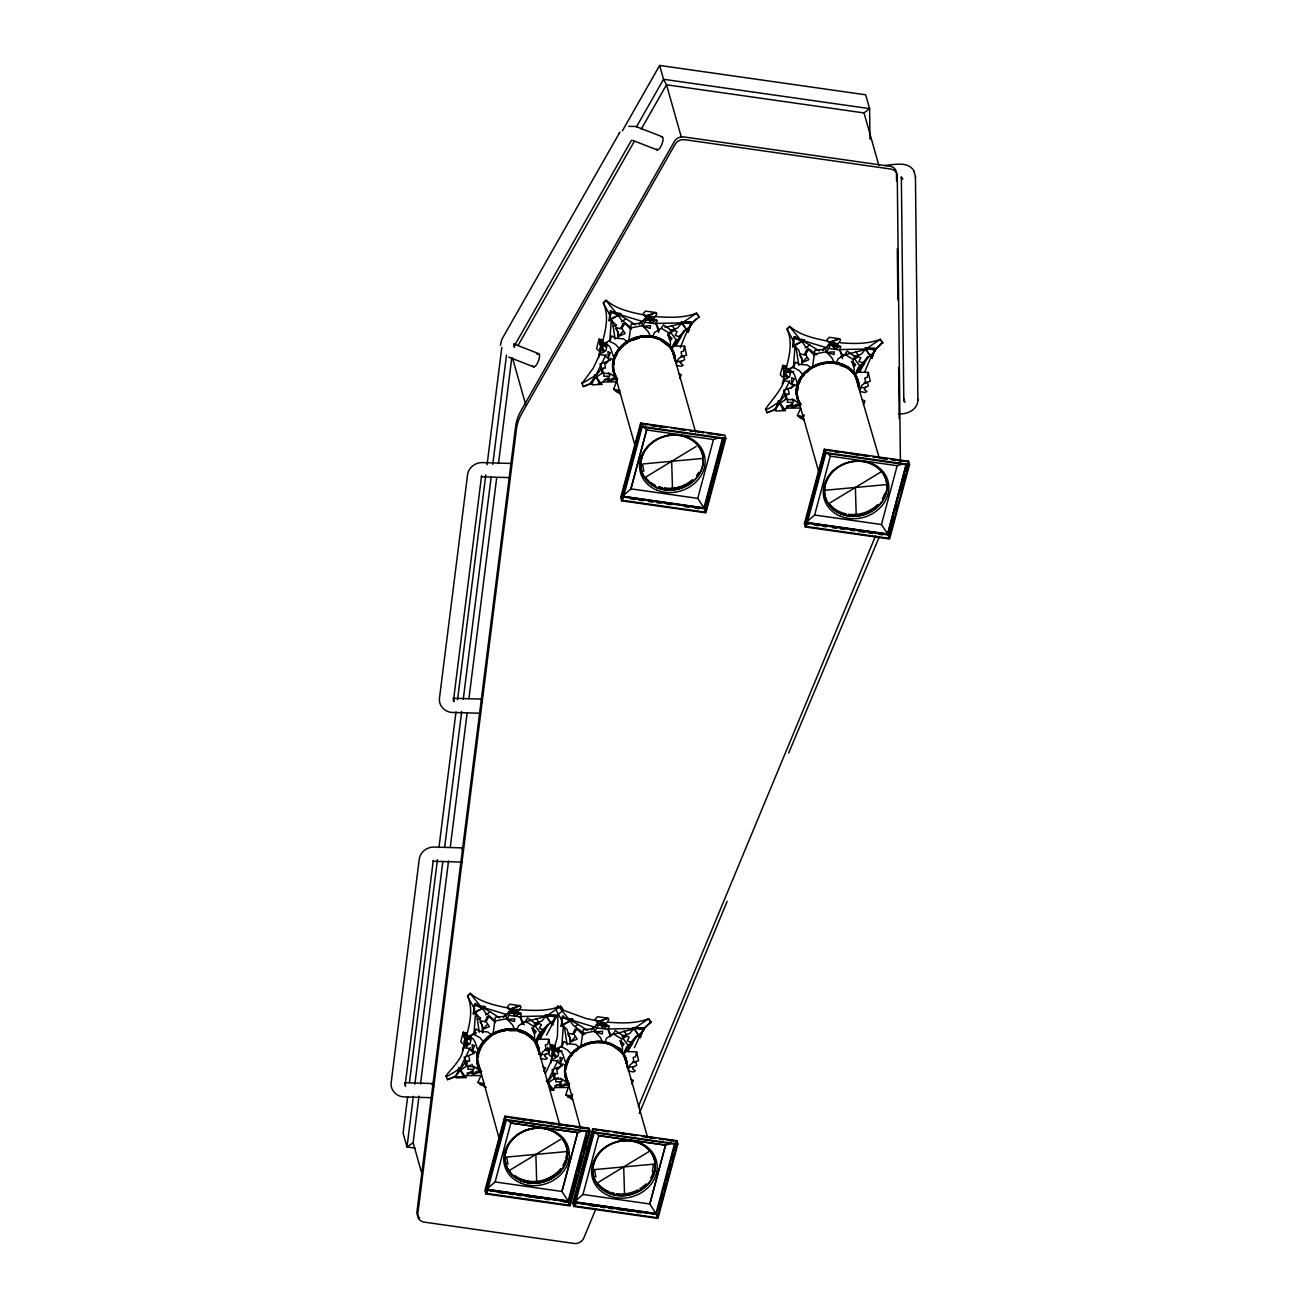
<?xml version="1.0" encoding="UTF-8"?>
<svg xmlns="http://www.w3.org/2000/svg" width="1309" height="1309" viewBox="0 0 1309 1309"><rect width="100%" height="100%" fill="white"/><g stroke="black" fill="none" stroke-linecap="round" stroke-linejoin="round"><path stroke-width="1.5" d="M496.52 1033.112L492.986 1034.225L495.358 1017.224L503.654 1016.406L505.716 1014.835L506.747 1018.697L512.424 1024.816L514.748 1029.594L509.168 1030.232M584.354 1045.629L580.82 1046.742L583.192 1029.741L591.488 1028.923L593.55 1027.352L594.597 1031.214L600.258 1037.333L602.582 1042.095L598.867 1042.537M633.965 339.931L639.397 337.804L628.795 341.142L631.151 324.125L639.447 323.307L641.525 321.736L642.555 325.614L648.217 331.717L650.54 336.495L644.961 337.149M816.031 366.193L812.496 367.305L814.869 350.305L823.165 349.47L825.226 347.899L826.274 351.777L831.935 357.897L834.258 362.658L828.679 363.313M500.382 345.38L501.854 339.309L619.468 132.896M559.827 1125.216L537.77 1047.265C536.772 1039.526 526.513 1035.812 523.256 1031.557C531.912 1034.912 540.715 1045.335 539.013 1054.138A31.023 26.769 -15.8 0 0 500.529 1031.361A31.023 26.769 -15.8 0 0 481.107 1071.416M647.66 1137.717L625.604 1059.783C629.416 1053.86 594.695 1036.106 617.733 1047.854C624.311 1044.729 631.396 1085.521 625.604 1059.766M695.619 432.117L673.562 354.183C672.581 346.427 662.321 342.729 659.065 338.458C667.721 341.813 676.524 352.236 674.822 361.039M913.846 171.004L915.433 176.257L917.887 400.079C917.658 409.668 907.137 414.773 898.547 413.775M617.079 379.512L613.692 389.346L620.499 394.107L618.912 391.931L615.803 391.506M569.104 1085.112L565.733 1094.946L572.54 1099.724L570.953 1097.531L567.828 1097.106M664.432 489.091L664.497 488.339A31.203 26.916 -15.8 0 0 680.484 486.866M459.77 1069.388L458.87 1067.833L465.988 1077.552L455.188 1076.505L466.462 1060.781M483.79 1006.196L484.952 1006.752L473.334 1013.804L474.643 1003.839L477.294 1004.428M609.143 320.721L610.452 310.74L616.703 313.538L620.744 313.669L609.143 320.721L611.368 312.278L610.452 310.74M552.529 1023.72L552.398 1025.062L545.28 1015.342L555.785 1015.391L552.398 1025.062L555.785 1015.391L546.197 1015.097M561.185 1026.321L562.494 1016.34L568.728 1019.138L572.786 1019.269L561.185 1026.321L562.068 1022.934M688.338 330.637L688.19 331.979L681.073 322.259L691.594 322.292L688.19 331.979L689.974 325.221M640.363 1036.237L640.232 1037.579L633.114 1027.86L643.619 1027.909L640.232 1037.579L643.619 1027.909L634.047 1027.598L635.307 1028.629M800.404 339.702L804.462 339.833L792.861 346.885L794.17 336.904L796.821 337.509M872.039 356.801L871.909 358.142L864.791 348.423L875.296 348.472L871.909 358.142L875.296 348.472L865.724 348.161L866.983 349.192M480.648 1071.547C465.677 1046.676 499.809 1020.3 523.256 1031.557M675.493 360.891A31.727 27.358 -15.8 0 0 635.143 337.902A31.727 27.358 -15.8 0 0 617.292 380.052C600.291 355.164 634.849 326.759 659.065 338.458M658.754 339.162C637.499 329.492 607.18 349.388 614.657 373.572M614.248 359.631L612.661 366.651M568.482 1084.065C553.527 1059.194 587.659 1032.801 611.09 1044.075M652.438 1171.784L653.24 1165.043M800.159 404.628C778.184 364.409 856.839 343.269 858.704 387.137A31.023 26.769 -15.8 0 0 820.039 364.426A31.023 26.769 -15.8 0 0 800.617 404.497M818.747 471.829L798.343 399.736C795.267 390.262 798.67 379.905 805.51 372.95M603.924 373.638L603.613 376.19L608.129 376.239L607.818 380.657L609.454 381.197L616.474 378.154M787.625 399.801L787.331 402.354L791.847 402.403L791.52 406.821L793.172 407.361L800.192 404.317M405.25 1084.294L433.279 860.422L433.164 861.502M453.568 699.84L481.565 475.871L481.483 477.049M407.655 1096.664L403.074 1133.119L406.984 1146.946L415.068 1148.108M409.439 1082.478L437.435 859.702M438.957 847.545L456.007 711.851M457.545 699.693L485.786 474.889M487.063 464.76L501.822 347.294M413.349 1096.32L406.984 1146.946L413.137 1142.741L418.995 1096.108M414.871 1084.163L442.867 861.371M444.651 847.201L461.701 711.507M463.239 699.35L491.235 476.574M492.757 464.417L506.501 355.05M420.516 1083.95L448.545 860.946M450.329 846.743L467.133 712.947M468.917 698.761L496.7 477.785M498.484 463.582L511.721 358.159M537.017 1042.062L537.721 1037.301L540.666 1033.406L544.577 1031.197L544.233 1029.872L539.39 1028.596L541.321 1024.62L539.046 1023.654L535.136 1025.847L540.666 1033.406M673.055 347.376L673.53 344.202L676.475 340.307L680.385 338.115L680.026 336.789L675.199 335.497L677.113 331.537L674.839 330.555L668.081 333.288M625.097 1052.976L625.555 1049.802L628.5 1045.907L632.411 1043.715L632.067 1042.389L627.224 1041.113L629.154 1037.137L626.88 1036.155L622.969 1038.348L628.5 1045.907M856.757 373.54L857.231 370.365L860.177 366.471L864.087 364.278L863.744 362.953L858.9 361.66L860.831 357.701L858.557 356.719L854.646 358.911L860.177 366.471M473.923 1034.634L475.494 1012.61M609.732 341.534L611.303 319.527M561.757 1047.151L563.345 1025.127M793.434 367.714L795.021 345.691M727.149 901.377L639.283 1113.55M657.445 338.916L652.618 336.789L654.467 332.617L661.274 328.264L663.368 324.845L670.159 329.623L672.761 330.064L669.635 333.337L668.784 337.526L670.404 341.649L670.388 347.065L662.272 341.044M524.86 1033.439L516.826 1029.888L518.659 1025.7L525.482 1021.364L527.56 1017.944L534.35 1022.705L536.968 1023.147L533.843 1026.42L532.976 1030.625L534.596 1034.748L534.596 1040.148L526.463 1034.143L534.334 1041.08L538.326 1050.342L535.381 1041.228L537.754 1039.068L548.815 1039.346L550.745 1048.329L546.033 1049.442L542.302 1052.256L540.552 1056.87M609.487 1044.533L604.66 1042.406L606.509 1038.217L613.316 1033.881L615.394 1030.461L622.2 1035.223L624.802 1035.664L621.677 1038.937L620.81 1043.126L622.446 1047.265L622.429 1052.665L619.19 1050.26M840.509 365.473L845.99 367.224L836.336 362.953L838.169 358.781L844.992 354.444L847.07 351.025L853.877 355.786L856.479 356.228L853.353 359.5L852.486 363.689L854.106 367.813L854.106 373.229L850.85 370.823M624.917 323.438L621.693 328.15L625.146 333.533L618.388 336.348L618.224 332.011L615.885 328.919L616.588 327.741L620.859 328.723L622.151 327.937L623.035 323.83L624.917 323.438L631.036 329.443M482.808 1032.719L482.416 1025.111L480.092 1022.018L480.779 1020.84L485.05 1021.822L486.343 1021.036L487.226 1016.929L489.108 1016.537L495.244 1022.542M576.958 1029.054L573.718 1033.766L577.187 1039.133L570.429 1041.964L570.249 1037.612L567.926 1034.535L568.613 1033.357L572.884 1034.339L574.176 1033.554L575.06 1029.43L576.958 1029.054L583.078 1035.059M808.635 349.601L805.395 354.314L808.864 359.697L802.106 362.511L801.926 358.175L799.603 355.099L800.29 353.905L804.56 354.903L805.853 354.117L806.737 349.994L808.635 349.601L814.754 355.623M848.036 515.304L848.15 515.255A31.531 27.194 -15.8 0 0 854.302 515.451M562.183 1050.947L558.976 1051.487L557.863 1056.576L554.852 1056.559M793.859 371.511L790.652 372.051L789.54 377.123L786.529 377.123M674.135 357.242L671.19 348.145L673.562 345.969L684.623 346.247L683.478 351.27L681.122 351.826L681.842 356.343L678.095 359.157L676.36 363.771M548.815 1039.346L547.669 1044.353L545.329 1044.909L546.033 1049.442M626.177 1062.859L623.215 1053.745L625.604 1051.569L636.665 1051.863L635.519 1056.87L633.163 1057.427L633.867 1061.959L630.136 1064.773L628.385 1069.388M857.853 383.406L854.892 374.309L857.28 372.132L868.342 372.427L867.196 377.434L864.84 377.99L865.544 382.506L861.813 385.337L860.062 389.951M572.557 1094.242L572.082 1096.189L565.733 1094.946M804.233 414.806L803.742 416.753L797.41 415.509L800.535 408.523M649.837 322.325L650.704 319.003M514.028 1015.408L514.895 1012.102L513.799 1015.457M617.521 379.185L610.501 373.719L601.845 373.147L602.304 369.253L599.915 364.164L608.538 360.859L610.861 358.322L613.937 360.302L614.183 364.197M480.436 1071.253L474.692 1066.802L466.037 1066.246L466.495 1062.352L464.122 1057.263L472.729 1053.958L475.069 1051.405L478.129 1053.385L478.39 1057.279M627.453 1066.23A31.727 27.358 -15.8 0 0 588.085 1042.913A31.727 27.358 -15.8 0 0 568.237 1083.885L562.526 1079.32L553.871 1078.747L554.345 1074.869L551.956 1069.78L560.579 1066.459L562.903 1063.922L565.979 1065.902M859.113 386.793A31.727 27.358 -15.8 0 0 819.761 363.477A31.727 27.358 -15.8 0 0 799.897 404.448L794.203 399.883L785.547 399.31L786.022 395.416L783.633 390.344L792.256 387.022L794.579 384.486L797.656 386.466L797.901 390.36M473.334 1013.804L474.676 1008.748M792.861 346.885L793.745 343.498M603.449 342.369L599.097 339.309L601.453 349.83L598.688 350.779L596.609 348.619A61.261 14.17 -81.9 0 1 599.097 339.309L601.682 339.587L603.449 342.369L602.124 343.056L598.393 357.177L593.321 368.058L581.981 383.455L595.824 375.339L606.067 354.559M602.385 342.271C605.854 329.704 609.127 314.994 603.253 302.739L606.083 300.236C618.061 310.511 634.423 312.916 649.362 316.074M598.573 357.782L602.058 344.742M601.764 350.959L603.76 343.514L605.494 342.434L604.496 346.165M605.674 346.918L606.918 342.254L599.571 348.309L602.811 350.485M462.764 1050.865L466.266 1037.824M468.687 1039.264L469.686 1035.534L467.967 1036.597L465.971 1044.058L466.691 1046.709M469.866 1040.017L471.125 1035.354L476.492 1032.997M640.641 423.085L620.711 497.502L621.66 500.84L705.895 512.833L725.824 438.4L724.891 435.079L640.641 423.085L641.59 426.407L621.66 500.84M621.562 496.995L640.592 425.523M624.884 486.588L626.406 480.599M628.5 472.811L631.625 461.112M635.323 447.613L636.845 441.624M713.503 439.546L646.662 429.957L630.922 488.862L697.746 498.369L713.487 439.48L719.116 437.844M646.662 429.957L630.922 488.862L623.918 495.097M680.467 356.392L683.969 356.997L684.705 359.697L681.187 361.497L680.696 363.362L683.2 365.276L681.465 366.307L676.229 365.407M504.849 1116.168L484.919 1190.601L485.852 1193.923L570.102 1205.933L590.032 1131.5L589.083 1128.178L504.849 1116.168L505.781 1119.506L485.852 1193.923M504.783 1118.606L485.77 1190.094L568.63 1201.891L587.136 1132.334M486.997 1187.476L489.042 1179.54M491.12 1171.751L494.262 1160.052M500.562 1136.801L502.083 1130.829M486.703 1193.415L506.305 1120.209L589.181 1132.023L569.579 1205.213L486.703 1193.415L485.704 1189.881L568.581 1201.695L569.579 1205.213M487.292 1188.736L495.113 1181.945L510.854 1123.057L507.679 1119.735M544.659 1049.491L548.16 1050.096L548.896 1052.78L545.378 1054.596L544.888 1056.461L547.391 1058.376L545.673 1059.406L540.421 1058.506M552.431 1055.332L550.434 1062.777L545.362 1073.658M552.676 1054.252L551.138 1044.909L554.165 1048.673L555.491 1047.985L553.723 1045.204L551.138 1044.909A61.261 14.17 -81.9 0 0 548.635 1054.236L550.729 1056.379L553.494 1055.43L552.676 1054.252L557.421 1036.695L557.961 1014.524M550.614 1063.383L554.1 1050.342M556.521 1051.765L557.519 1048.034L555.801 1049.114M557.716 1052.518L558.959 1047.871L562.543 1046.3M623.084 495.653L622.266 496.324L703.915 507.957L722.666 437.664M723.468 437.321L704.389 508.596L705.387 512.13L622.511 500.316L642.114 427.127L724.973 438.924L705.387 512.13M723.517 437.517L704.438 508.792L621.513 496.782M707.056 501.674L708.627 495.8M709.674 491.873L711.262 485.999M712.309 482.088L713.88 476.214M714.927 472.287L716.498 466.413M717.545 462.502L719.116 456.628M720.163 452.701L723.321 440.953M495.113 1181.945L561.937 1191.468L577.678 1132.58L510.854 1123.057L577.694 1132.645L584.828 1130.223M561.937 1191.468L577.678 1132.58M784.107 375.896C788.918 388.282 744.134 425.981 779.526 401.503L789.769 380.723M784.336 374.816L782.815 365.473L785.842 369.236L787.151 368.549L785.4 365.751L782.815 365.473A61.261 14.17 -81.9 0 0 780.311 374.799L782.406 376.943L785.155 375.994L784.336 374.816C788.345 360.302 793.761 343.367 786.971 328.903L789.802 326.416C800.208 335.382 814.198 338.344 827.304 341.06M782.275 383.946L785.776 370.905M788.198 372.329L789.196 368.598L787.478 369.678M789.392 373.081L790.636 368.434L794.219 366.864M568.106 1201.057L486.424 1189.292L568.106 1201.057L586.857 1130.763M569.677 1200.648L576.5 1175.187M577.547 1171.26L581.736 1155.602M582.783 1151.675L586.988 1136.016M572.753 1203.118L592.682 1128.685L676.917 1140.679L677.866 1144.017L657.936 1218.434L573.702 1206.44L572.753 1203.118L576.762 1203.691M577.678 1186.985L573.604 1202.595L656.48 1214.408L675.493 1142.921M578.758 1183.336L593.141 1129.192L594.139 1132.727L574.553 1205.933L657.413 1217.73L677.015 1144.524L676.066 1141.203M579.003 1184.4L582.129 1172.7M584.223 1164.912L587.316 1153.082M589.443 1145.424L590.964 1139.435M573.702 1206.44L593.631 1132.007L592.682 1128.685M575.126 1201.253L582.963 1194.463L598.688 1135.557L595.071 1131.68M632.509 1062.008L635.994 1062.597L636.73 1065.297L633.229 1067.113L632.722 1068.962L635.241 1070.893L633.507 1071.924L628.255 1071.024M804.43 523.682L824.359 449.249L908.593 461.243L909.542 464.58L889.613 538.997L805.362 527.003L804.43 523.682L808.438 524.255M806.229 526.48L805.231 522.962L824.817 449.756L825.815 453.29L806.229 526.48L889.089 538.294L908.691 465.088L907.742 461.766M805.28 523.158L809.404 507.745M810.435 503.9L824.883 449.969M808.029 514.568L809.6 508.726M810.647 504.816L812.202 498.974M813.249 495.08L814.82 489.239M815.851 485.328L818.992 473.645L815.9 485.475M821.07 465.857L824.212 454.158M810.68 504.963L813.805 493.264M821.119 465.988L824.245 454.288M805.362 527.003L825.292 452.57L824.359 449.249M806.802 521.816L814.64 515.026L830.364 456.121L826.748 452.243M864.185 382.572L867.671 383.161L868.407 385.86L864.905 387.66L864.398 389.526L866.918 391.44L865.184 392.471L859.931 391.587M671.141 1143.461L665.528 1145.146L649.788 1203.985L582.963 1194.463M649.788 1203.985L665.528 1145.146L598.704 1135.639L665.512 1145.08M674.691 1143.281L655.956 1213.558L576.304 1202.218M658.574 1209.238L660.145 1203.364M661.192 1199.453L662.763 1193.563M663.81 1189.652L665.381 1183.778M666.445 1179.867L668.015 1173.977M669.063 1170.066L670.633 1164.192M671.681 1160.265L673.251 1154.391M674.299 1150.48L676.917 1140.679M814.64 515.026L881.464 524.533L897.189 465.644L902.817 464.024M807.98 522.782L887.633 534.121L906.368 463.844M807.931 522.651L887.584 533.99L906.401 463.975M907.17 463.484L888.156 534.956L805.231 522.962M888.664 535.676L893.393 518.053M895.487 510.215L897.058 504.341M900.739 490.63L902.31 484.755M903.357 480.828L904.928 474.954M905.975 471.044L908.593 461.243M598.049 383.913L601.796 384.47L594.679 374.75L592.421 383.079L590.997 383.406L591.128 382.032L601.142 369.122M457.07 1074.493L458.87 1067.833M781.751 410.077L785.498 410.633L778.397 400.914L776.122 409.242L774.715 409.57L778.282 403.696M625.015 344.463L627.502 341.911L623.64 338.867L615.426 338.18L611.81 335.889L609.781 341.305L615.672 344.545L620.041 349.536M487.962 1038.822L491.693 1035.01L487.832 1031.95L479.634 1031.279L476.018 1028.972L473.989 1034.405L479.863 1037.644L484.248 1042.635M575.813 1051.34L579.527 1047.527L575.682 1044.467L567.468 1043.797L563.852 1041.489L561.823 1046.922L567.697 1050.162L572.082 1055.152M807.489 371.903L811.204 368.091L807.342 365.031L799.144 364.344L795.528 362.053L793.499 367.469L799.374 370.709L803.759 375.716M642.686 326.268L650.54 325.696L650.278 328.395L642.686 326.268L646.679 318.807L648.151 318.709L650.638 322.325L652.716 322.636L655.433 319.74L657.085 320.28L656.038 323.863L658.869 332.47M506.878 1019.367L514.732 1018.795L514.47 1021.495L506.878 1019.367L510.87 1011.906L512.359 1011.792L514.83 1015.424L516.924 1015.719L519.64 1012.839L521.277 1013.379L520.229 1016.946L522.536 1024.194M594.728 1031.885L602.582 1031.312L602.32 1034.012L594.728 1031.885L598.72 1024.407L600.193 1024.309L602.68 1027.941L604.758 1028.236L607.474 1025.34L609.11 1025.896L608.08 1029.463L610.37 1036.695M826.404 352.432L834.258 351.859L833.997 354.575L826.404 352.432L830.381 344.971L831.869 344.872L834.357 348.505L836.435 348.799L839.151 345.903L840.787 346.46L839.74 350.027L842.587 358.633M601.845 373.147L603.433 367.911L605.494 368.124L604.529 362.74M466.037 1066.246L467.624 1061.01L469.686 1061.223L468.737 1055.839M553.871 1078.747L555.474 1073.511L557.536 1073.74L556.57 1068.357M785.547 399.31L787.151 394.074L789.196 394.287L788.247 388.904M474.725 1005.999L475.56 1003.528M794.236 339.064L795.087 336.609M562.559 1018.517L563.41 1016.046M481.025 1075.442L477.9 1082.428L486.261 1087.501M680.418 347.572C684.312 337.509 688.239 326.481 696.126 318.872M864.774 371.903C869.111 361.366 873.267 349.618 882.659 342.533L880.286 339.293C867.671 344.251 853.763 343.809 840.476 342.811M470.258 1047.658L460.015 1068.439C426.701 1090.201 463.73 1061.828 462.601 1050.276C466.691 1032.981 475.38 1013.264 467.444 995.838L470.275 993.335C481.205 1002.743 495.98 1005.541 509.708 1008.388M558.092 1060.159L547.849 1080.956M672.106 347.278L676.458 339.424M536.297 1040.377C539.128 1029.97 549.485 1025.323 555.916 1017.649L555.114 1016.569L546.393 1015.751L541.811 1021.053L534.334 1023.883M855.808 373.458L858.049 367.927L861.224 364.409M624.131 1052.894L626.373 1047.364L629.564 1043.862M596.02 1208.6L583.487 1238.756A8.672 7.478 -15.8 0 1 574.536 1243.534L423.478 1222.017A8.672 7.478 -15.8 0 1 417.653 1215.128L516.499 428.632A47.893 41.299 -15.8 0 1 521.326 414.348L675.149 144.252A8.525 7.363 -15.8 0 1 684.836 139.703L890.644 169.025A8.525 7.363 -15.8 0 1 897.27 175.881L900.412 462.208M638.317 1106.809L875.656 535.692M879.304 536.788L788.689 753.019M491.939 1034.568L481.303 1045.956L476.852 1059.75M573.833 1052.387L569.153 1058.457L564.703 1072.251M679.78 378.383L681.302 374.799L678.667 373.67M543.971 1071.466L545.493 1067.882L542.859 1066.77M863.498 404.546L865.02 400.963L862.386 399.834M631.822 1083.983L633.343 1080.4L630.709 1079.287M546.557 1035.141L557.487 1014.459M634.39 1047.658L639.463 1036.777M676.229 345.216L684.132 331.062M859.948 371.38L867.834 357.226M540.437 1038.299L548.324 1024.145M628.271 1050.816L636.158 1036.663M858.524 387.202C857.117 361.611 821.021 355.688 805.542 373M538.997 1054.17L537.754 1047.249M623.035 323.83L620.744 328.363L622.151 327.937M806.737 349.994L804.462 354.526L805.853 354.117M487.226 1016.929L484.952 1021.445L486.343 1021.036M575.06 1029.43L572.786 1033.963L574.176 1033.554M842.767 364.622L848.952 369.023M622.397 130.851L659.638 65.45L865.691 94.804L869.601 108.631L869.945 139.098M636.37 127.006L663.548 79.293L659.638 65.45M514.617 345.445L631.445 140.308M518.037 345.494L634.194 141.552M641.263 129.133L666.51 84.79L663.548 79.293L869.601 108.631L864.022 112.934L666.51 84.79L681.384 137.33M674.266 345.805L684.214 330.293M857.984 371.985L862.598 363.951M537.541 1040.508L547.309 1024.849M626.307 1051.422L630.922 1043.388M640.445 1035.141L645.337 1026.976L650.982 1021.969L648.609 1018.729C636.01 1023.703 622.086 1023.245 608.8 1022.247M617.243 353.986L614.445 358.437C611.287 353.43 612.137 345.936 605.413 343.678L610.289 339.473M800.012 381.639L798.146 384.601C794.988 379.594 795.856 372.1 789.114 369.842L794.007 365.636M482.367 1045.596L478.636 1051.52C475.478 1046.513 476.329 1039.035 469.604 1036.777L474.48 1032.556M568.351 1061.075L566.47 1064.037C563.312 1059.03 564.179 1051.552 557.438 1049.278L562.33 1045.073M681.187 361.497L676.638 361.333M860.34 387.497L864.905 387.66M545.378 1054.596L540.83 1054.432M628.68 1066.933L633.229 1067.113M619.91 132.209L619.092 133.469M489.108 1016.537L485.884 1021.249L489.353 1026.616L482.596 1029.447L487.275 1024.554M594.679 374.75L595.579 376.288M778.397 400.914L779.28 402.468L785.973 393.862M863.515 362.348L867.932 356.457M631.838 1041.784L636.256 1035.894M554.296 1073.298L547.604 1081.905L546.344 1080.874L553.838 1090.07L550.075 1089.513M678.586 337.084L691.708 324.55L690.923 323.47L682.185 322.652L677.62 327.954L670.126 330.784M862.287 363.248L875.426 350.73L874.641 349.65L865.904 348.832L861.322 354.134L853.844 356.948M630.611 1042.684L643.75 1030.167L642.964 1029.087L634.227 1028.269L629.662 1033.57L622.168 1036.384M603.645 372.083L596.331 377.156L590.588 383.652L592.421 384.879L599.784 384.421L605.494 379.577L608.652 378.923M787.347 398.263L780.049 403.319L774.29 409.815L776.122 411.042L783.502 410.584L789.196 405.741L792.354 405.086M467.837 1065.182L460.523 1070.255L454.779 1076.751L456.612 1077.978L463.975 1077.52L469.686 1072.676L472.844 1072.022M605.936 363.657L609.618 359.615M790.881 388.478L793.319 385.779M557.978 1069.257L561.643 1065.215M681.891 360.777L679.829 362.331M864.447 388.2L865.609 386.94M544.937 1055.119L546.098 1053.876M632.771 1067.637L633.932 1066.377M618.388 336.348L623.084 331.455M802.106 362.511L806.786 357.619M570.429 1041.964L575.126 1037.072M555.671 1077.7L548.373 1082.772L551.825 1090.021L557.519 1085.177L560.694 1084.539M639.136 324.387L644.323 319.543L650.115 316.827L653.567 319.969M822.837 350.55L828.024 345.707L833.817 342.991L837.285 346.132M503.327 1017.486L508.514 1012.642L514.306 1009.91L518.92 1014.115L513.717 1013.379M591.177 1029.987L596.364 1025.143L602.14 1022.427L604.447 1024.522M610.305 315.813L603.433 303.344L606.083 300.236M794.007 341.976L787.134 329.508L789.802 326.416M474.496 1008.895L467.624 996.444L470.275 993.335M558.288 1006.457L555.458 1008.944L558.125 1005.852L568.728 1019.122M690.497 324.501L699.121 316.974L696.584 313.129C683.38 318.316 668.801 317.596 654.909 316.5M874.199 350.665L882.659 342.533M554.689 1017.584L563.312 1010.073L560.776 1006.228C546.377 1011.857 530.489 1010.532 515.402 1009.321M642.523 1030.101L650.982 1021.969M790.636 368.434L783.273 374.472L786.513 376.648M471.125 1035.354L463.762 1041.408L467.002 1043.584M558.959 1047.871L551.596 1053.909L554.836 1056.085M573.866 1052.436C583.438 1043.077 598.278 1039.935 610.796 1044.762M840.836 357.193L843.618 355.23L865.085 349.585M521.309 1024.129L524.107 1022.149L545.575 1016.504M903.881 398.934C902.539 400.979 907.055 404.579 903.815 400.096L903.766 399.163M470.667 1065.068L468.115 1066.737L467.804 1069.289L472.336 1069.338L472.009 1073.756L473.645 1074.296L480.665 1071.253M558.501 1077.569L555.949 1079.254L555.654 1081.79L560.17 1081.839L559.859 1086.257L561.496 1086.797L568.515 1083.77M854.581 373.67L879.337 458.281M696.584 313.129L682.218 322.848L656.005 323.405M880.286 339.293L865.936 349.028L839.707 349.568M548.029 1014.933L560.776 1006.228M648.609 1018.729L634.26 1028.465L608.047 1029.005M615.099 339.113L613.234 326.694L616.457 324.747M621.3 321.801L626.127 318.872L635.47 324.812M805.002 347.965L809.846 345.036L819.172 350.976M696.224 446.385L645.435 477.245A31.072 26.802 -15.8 0 0 649.084 481.221M881.628 471.518L829.137 503.409A31.023 26.769 -15.8 0 0 846.285 513.897M479.29 1032.212L477.425 1019.793L480.648 1017.829M485.492 1014.9L490.335 1011.955L499.662 1017.911M574.946 1026.436L578.169 1024.472L587.512 1030.412M509.626 1170.344L560.416 1139.485M649.951 1150.971L597.46 1182.845A31.023 26.769 -15.8 0 0 609.045 1191.665M467.64 1035.468L466.331 1036.155L463.288 1032.408L465.889 1032.686L467.64 1035.468L463.288 1032.408A61.261 14.17 -81.9 0 0 460.801 1041.719L462.895 1043.862L465.644 1042.929L463.288 1032.408L465.644 1042.929M618.241 315.485L611.876 312.213L609.536 312.851L609.716 319.101L618.241 315.485L621.448 319.952L629.776 326.71M801.959 341.649L795.577 338.377L793.254 339.015L793.434 345.265L801.959 341.649L805.166 346.132L816.783 354.821M482.432 1008.584L476.067 1005.312L473.743 1005.95L473.907 1012.201L482.432 1008.584L485.639 1013.051L493.984 1019.809M570.282 1021.085L563.901 1017.829L561.577 1018.451L561.757 1024.718L570.282 1021.085L573.489 1025.569L585.107 1034.257M581.801 382.85L583.307 386.548L591.881 383.242M765.52 409.03L767.025 412.711L775.582 409.406M446.009 1075.949L447.498 1079.647L456.072 1076.342M647.268 315.649L655.924 312.589L656.856 314.144L654.32 317.711L652.471 316.385L644.961 316.369L643.21 313.587L645.517 311.1L655.924 312.589L644.961 316.369M830.97 341.813L839.642 338.753L840.558 340.307L838.038 343.874L830.97 341.813L828.679 342.549L826.912 339.751L829.235 337.28L839.642 338.753L828.679 342.549M511.459 1008.732L520.115 1005.688L521.047 1007.226L518.528 1010.81L511.459 1008.732L509.152 1009.468L507.401 1006.686L509.725 1004.199L520.115 1005.688L509.152 1009.468M599.309 1021.249L607.965 1018.189L608.881 1019.744L606.362 1023.311L599.309 1021.249L597.002 1021.985L595.235 1019.204L597.558 1016.717L607.965 1018.189L597.002 1021.985M591.423 383.259L583.307 386.548M775.124 409.422L767.025 412.711M453.961 1076.898L447.498 1079.647M665.054 327.479L683.265 323.028L682.005 321.998L691.594 322.292L690.432 323.536L681.073 322.259M611.941 1034.666L633.409 1029.021M642.555 325.614L631.151 327.855M826.274 351.777L814.869 354.019M506.747 1018.697L495.358 1020.938M594.597 1031.214L583.192 1033.456M681.842 356.343L686.538 355.23L684.623 346.247M865.544 382.506L870.256 381.394L868.342 372.427M455.188 1076.505L456.612 1076.162M633.867 1061.959L638.579 1060.83L636.665 1051.863M522.946 1032.245C512.932 1028.301 501.38 1029.725 492.233 1035.01M499.563 1031.688L507.483 1030.052L515.468 1030.232M604.447 379.545L608.26 378.841M788.165 405.725L791.978 405.005M468.655 1072.644L472.467 1071.94M556.489 1085.161L560.301 1084.441M628.729 126.368L635.519 126.433M604.791 379.725L608.849 379.135M786.48 406.183L792.55 405.299M466.969 1073.102L473.04 1072.235M554.82 1085.619L560.874 1084.736M642.866 463.942L702.393 458.477M824.654 490.286L886.111 484.657M505.143 1157.205L566.584 1151.576M592.977 1169.722L654.435 1164.094M884.753 165.507C893.982 164.754 909.068 160.647 914.32 171.806M546.409 1015.948L520.197 1016.504M612.007 378.416L617.537 378.186M795.725 404.579L801.239 404.35M476.214 1071.515L481.728 1071.286M564.048 1084.016L569.562 1083.803M602.827 350.943L605.822 350.959L606.951 345.871L602.827 345.445L601.731 346.901L604.218 350.534L603.711 352.399L599.98 353.43L600.34 354.755L604.447 355.197L610.19 360.351M467.018 1044.042L470.013 1044.058L471.142 1038.97L467.018 1038.528L465.922 1040.001L468.409 1043.633L467.918 1045.498L464.188 1046.529L464.531 1047.854L468.655 1048.28L474.382 1053.434M509.561 1030.788L515.533 1030.674M602.565 381.95L615.541 381.852M786.284 408.113L799.259 408.032M554.607 1087.55L567.582 1087.468M466.92 1075.622L479.912 1075.556M510.51 463.435L482.334 462.601C475.445 462.355 468.687 467.526 467.608 474.414L439.497 698.041C438.351 705.518 445.011 712.374 452.358 712.44L480.534 713.274M482.367 476.82L510.134 477.638M453.127 698.253L480.894 699.071M462.192 847.888L434.032 847.07C427.143 846.825 420.369 851.979 419.289 858.868L391.178 1082.494C390.033 1089.972 396.692 1096.827 404.039 1096.893L432.215 1097.727M434.048 861.273L461.832 862.091M404.808 1082.707L432.575 1083.525M478.374 1067.604L476.852 1067.555L479.552 1069.273M610.796 379.25L616.637 379.594M794.498 405.414L800.339 405.757M474.987 1072.349L480.828 1072.693M562.821 1084.85L568.679 1085.21M656.038 323.863L645.632 322.374M839.74 350.027L829.35 348.538M520.229 1016.946L509.823 1015.473M608.08 1029.463L597.673 1027.974M790.652 372.051L786.545 371.609L785.449 373.081L787.92 376.697L787.429 378.563L783.698 379.594L784.042 380.919L788.165 381.361L793.909 386.515M558.976 1051.487L554.869 1051.045L553.772 1052.518L556.26 1056.134L555.752 1057.999L552.022 1059.03L552.365 1060.355L556.489 1060.797L562.232 1065.951M864.791 348.423L874.134 349.699M799.504 417.669L802.613 418.095L804.201 420.271L797.41 415.509M545.28 1015.342L554.623 1016.618M633.114 1027.86L642.457 1029.136M479.994 1084.605L483.103 1085.03L484.69 1087.206M644.323 319.543L652.995 320.77M833.228 346.443L836.696 346.934M641.115 423.592L667.394 427.339M671.435 427.912L685.572 429.925M689.614 430.497L703.767 432.51M707.809 433.099L721.963 435.112M826.846 450.051L869.291 456.088M873.332 456.661L887.486 458.69M891.527 459.263L907.693 461.57M641.165 423.789L647.235 424.656M651.277 425.229L657.331 426.096M659.458 426.652L665.43 427.503M671.484 428.108L675.526 428.681M679.371 429.483L685.638 430.121M689.679 430.71L693.721 431.283M697.762 431.855L703.817 432.723M707.253 433.459L711.916 433.868M715.958 434.441L722.012 435.308M826.895 450.247L830.937 450.82M834.978 451.409L841.049 452.259M845.09 452.832L859.244 454.861M863.089 455.647L869.34 456.301M873.038 457.07L877.423 457.446M881.006 458.199L887.535 458.886M890.954 459.623L895.618 460.032M899.659 460.621L905.73 461.472M641.574 424.231L645.566 424.803M651.538 425.654L655.514 426.21M659.491 426.783L663.483 427.356M835.24 451.818L839.233 452.374M853.157 454.37L857.15 454.927M881.039 458.33L885.031 458.903M898.972 460.883L902.948 461.455M641.59 426.407L725.824 438.4M825.292 452.57L909.542 464.58M825.815 453.29L908.691 465.088M830.381 456.187L897.205 465.709M622.233 496.193L703.915 507.957M630.742 498.942L634.767 499.514M638.776 500.087L642.784 500.66M648.806 501.511L652.815 502.083M656.823 502.656L660.832 503.229M666.854 504.08L670.862 504.652M684.902 506.648L688.91 507.221M694.932 508.088L698.941 508.645M814.46 525.105L818.469 525.678M822.477 526.251L826.486 526.823M832.508 527.674L836.516 528.247M840.525 528.82L844.55 529.392M850.555 530.243L854.581 530.816M858.589 531.389L864.594 532.239M868.62 532.812L872.628 533.385M878.65 534.252L882.659 534.825M508.514 1012.642L511.983 1013.133M601.551 1025.88L605.02 1026.387M595.17 1129.487L609.323 1131.5M613.365 1132.072L637.614 1135.525M641.655 1136.114L655.809 1138.126M659.851 1138.699L673.988 1140.712M511.426 1117.755L525.58 1119.768M529.621 1120.34L543.759 1122.353M547.817 1122.942L553.871 1123.793M557.912 1124.382L561.954 1124.955M565.995 1125.527L572.066 1126.394M576.107 1126.967L588.232 1128.685M595.219 1129.683L599.26 1130.256M603.318 1130.845L609.372 1131.696M613.414 1132.285L617.455 1132.858M621.497 1133.43L627.567 1134.298M631.609 1134.87L635.65 1135.443M641.721 1136.31L645.762 1136.883M649.804 1137.456L653.846 1138.045M659.9 1138.895L663.941 1139.468M667.983 1140.057L674.053 1140.908M511.704 1118.033L515.697 1118.606M519.673 1119.179L523.698 1119.882M529.638 1120.586L533.647 1121.289M539.586 1122.009L543.562 1122.582M547.555 1123.138L551.58 1123.842M557.503 1124.562L561.496 1125.135M565.472 1125.691L569.497 1126.394M575.436 1127.114L579.445 1127.818M603.531 1131.123L607.507 1131.68M621.448 1133.676L625.473 1134.379M631.413 1135.083L635.389 1135.656M649.329 1137.636L653.306 1138.208M659.294 1139.059L663.27 1139.632M667.246 1140.188L671.272 1140.892M505.781 1119.506L590.032 1131.5M593.631 1132.007L677.866 1144.017M594.139 1132.727L677.015 1144.524M576.255 1202.087L655.956 1213.558L650.213 1204.591M498.958 1192.597L502.967 1193.17M508.988 1194.037L512.997 1194.61M517.006 1195.182L521.015 1195.739M527.036 1196.606L531.045 1197.179M535.054 1197.751L539.063 1198.324M545.084 1199.175L549.093 1199.748M563.132 1201.744L569.153 1202.611M590.801 1205.687L594.826 1206.26M600.831 1207.111L604.84 1207.683M608.865 1208.256L612.874 1208.829M618.895 1209.68L622.904 1210.252M626.913 1210.825L630.922 1211.398M636.943 1212.265L640.952 1212.821M804.462 339.833L795.087 338.442L794.17 336.904M611.368 312.278L620.744 313.669M572.786 1019.269L563.41 1017.878L562.494 1016.34M484.952 1006.752L475.576 1005.361L474.643 1003.839M460.359 1076.718L465.988 1077.552M613.692 389.346L620.041 390.589M477.9 1082.428L484.232 1083.672M601.387 1021.674L586.039 1018.533L564.408 1010.613M827.19 347.932L802.172 340.324M643.488 321.752L618.47 314.16M595.53 1027.369L570.495 1019.76M507.679 1014.851L482.661 1007.259M565.324 1072.251L580.46 1127.883M477.49 1059.75L499.236 1138.765M519.182 1031.836L524.647 1033.57M636.91 126.875L662.043 136.66M632.607 140.358L657.38 150.011M515.501 344.611L538.506 353.577M508.71 357.128L533.859 366.913M784.353 410.077L785.498 410.633M600.635 383.897L601.796 384.47M552.676 1089.513L553.838 1090.07M801.975 340.602L809.846 345.036M618.273 314.422L626.127 318.872M570.299 1020.038L578.169 1024.472M482.465 1007.521L490.335 1011.955M853.353 359.5L844.992 354.444M669.635 333.337L661.274 328.264M621.677 1038.937L613.316 1033.881M533.843 1026.42L525.482 1021.364M787.151 368.549L782.815 365.473L785.155 375.994M555.491 1047.985L551.138 1044.909L553.494 1055.43M793.434 345.265L798.719 350.043L801.877 359.926L801.942 363.837M609.716 319.101L615.001 323.879L618.175 333.762L618.241 337.657M561.757 1024.718L567.042 1029.479L570.217 1039.362L570.282 1043.273M473.907 1012.201L479.192 1016.962L482.367 1026.861L482.465 1032.703M853.026 362.151L855.677 364.589L854.63 366.209L851.439 361.349M667.983 334.777L671.975 338.426L670.912 340.045L667.721 335.169M621.35 1041.588L624 1044.026L622.953 1045.646L619.762 1040.786M532.174 1027.86L536.166 1031.525L535.119 1033.145L531.912 1028.269M789.965 327.021L799.243 338.278M606.247 300.841L616.686 313.522M470.455 993.94L480.878 1006.621M602.124 343.056L599.097 339.309L601.453 349.83M643.046 426.063L646.679 430.023M676.475 340.307L670.928 332.748M880.466 339.898L882.839 343.138M855.611 351.548L857.87 354.641M696.748 313.735L699.121 316.974M671.893 325.385L675.28 330.015M648.789 1019.335L651.162 1022.574M623.935 1030.985L626.193 1034.077M560.939 1006.834L563.312 1010.073M536.101 1018.484L539.488 1023.098M887.584 533.99L881.89 525.154M703.882 507.827L698.172 498.991M568.073 1200.909L562.363 1192.074M791.52 382.833L793.598 385.844M559.843 1062.286L561.921 1065.281M472.009 1049.769L474.087 1052.763M865.904 348.832L870.403 356.228M682.185 322.652L686.685 330.064M634.227 1028.269L638.727 1035.681M546.393 1015.751L550.876 1023.163M556.44 1010.728L562.33 1021.413M514.093 344.087L514.421 347.245L514.012 343.858M798.343 399.72L800.813 404.399M616.261 376.665L614.625 373.556L635.585 447.613M566.666 1079.156L569.153 1083.852M478.832 1066.655L481.303 1071.335M840.002 350.207L843.012 356.31M655.498 322.538L659.294 330.13M608.325 1029.643L611.336 1035.746M520.491 1017.126L524.222 1024.767M792.207 398.836L793.696 401.896L792.436 402.763L793.172 407.361M608.489 372.672L609.994 375.732L608.718 376.599L609.454 381.197M560.53 1078.272L562.019 1081.349L560.759 1082.199L561.496 1086.797M471.944 1064.233L474.185 1068.831L472.909 1069.698L473.645 1074.296M780.049 403.319L783.502 410.584M596.331 377.156L599.784 384.421M460.523 1070.255L463.975 1077.52M864.022 112.934L878.879 165.458M888.091 534.759L889.089 538.294M512.523 358.077L525.743 404.776M657.413 1217.73L656.414 1214.196L573.555 1202.398L574.553 1205.933M589.181 1132.023L588.183 1128.489L505.356 1116.888M585.974 1147.371L587.07 1151.265M413.137 1142.741L421.94 1173.862M784.435 393.289L785.515 397.314M600.733 367.125L601.813 371.134M552.758 1072.726L553.854 1076.751M464.924 1060.208L466.004 1064.233M673.562 354.166L674.495 359.353M642.604 464.81L643.815 471.371M594.646 1170.41L595.84 1176.971M506.812 1157.909L508.007 1164.47M795.921 346.852L798.817 365.293M612.219 320.689L613.234 326.694M564.261 1026.289L567.141 1044.729M476.411 1013.771L477.425 1019.793M855.382 487.472L856.201 514.421M671.664 461.308L672.482 488.257M623.706 1166.908L624.524 1193.857M535.872 1154.391L536.674 1181.356M915.433 176.257L915.449 177.19M917.871 399.18L917.887 400.079M901.345 176.83L903.799 399.85M896.583 181.296L896.485 173.115A8.525 7.363 -15.8 0 0 889.858 166.259L684.067 136.938A8.525 7.363 -15.8 0 0 674.364 141.487L520.557 411.582A47.893 41.299 -15.8 0 0 515.713 425.867L416.867 1212.363A8.672 7.478 -15.8 0 0 419.616 1217.845M897.319 248.792L897.876 299.925M898.629 367.404L899.185 418.536M480.567 699.35A7.101 1.227 -88.3 0 1 481.876 702.524M510.183 463.713A7.101 1.227 -88.3 0 1 511.099 464.335M536.952 354.395A7.101 2.373 -68.7 0 1 538.654 360.384A7.101 2.373 -68.7 0 1 532.927 365.947M661.323 136.856A7.101 2.373 -68.7 0 1 661.863 144.35A7.101 2.373 -68.7 0 1 656.463 149.046M431.937 1084.539A7.101 1.227 -88.3 0 1 433.557 1086.994M461.553 848.903A7.101 1.227 -88.3 0 1 462.797 848.788M568.94 1083.934A31.023 26.769 -15.8 0 1 588.363 1043.862A31.023 26.769 -15.8 0 1 626.864 1066.655M653.6 1171.162A31.023 26.769 -15.8 0 1 650.72 1177.953M646.008 1183.974A31.023 26.769 -15.8 0 1 639.774 1188.85M638.039 1189.832A31.023 26.769 -15.8 0 1 616.539 1193.677M614.608 1193.333A31.023 26.769 -15.8 0 1 610.845 1192.319M646.401 1184.58A31.416 27.096 -15.8 0 1 643.406 1187.214M607.229 1191.583A31.416 27.096 -15.8 0 1 602.402 1188.621M568.302 1084.163A31.727 27.358 -15.8 0 1 588.166 1043.191A31.727 27.358 -15.8 0 1 627.518 1066.508M566.437 1155.127A31.023 26.769 -15.8 0 1 565.75 1158.645M565.226 1160.379A31.023 26.769 -15.8 0 1 562.886 1165.435M560.743 1168.577A31.023 26.769 -15.8 0 1 514.715 1175.449M556.881 1173.011A31.203 26.916 -15.8 0 1 544.691 1179.965M528.689 1181.422A31.203 26.916 -15.8 0 1 521.162 1179.409M481.401 1072.873A31.727 27.358 -15.8 0 1 499.253 1030.707A31.727 27.358 -15.8 0 1 539.603 1053.712M546.818 1050.98A61.261 14.17 -81.9 0 1 547.817 1047.249M480.468 1071.646A31.727 27.358 -15.8 0 1 500.316 1030.674A31.727 27.358 -15.8 0 1 539.684 1053.99M884.737 493.46A31.023 26.769 -15.8 0 1 882.397 498.5M877.684 504.538A31.023 26.769 -15.8 0 1 848.216 514.241M878.175 505.274A31.531 27.194 -15.8 0 1 873.545 509.119M834.029 509.332A31.531 27.194 -15.8 0 1 830.021 505.519M799.979 404.726A31.727 27.358 -15.8 0 1 819.843 363.755A31.727 27.358 -15.8 0 1 859.195 387.055M616.032 376.796A31.023 26.769 -15.8 0 1 636.338 338.262A31.023 26.769 -15.8 0 1 674.708 359.304M698.728 472.353A31.072 26.802 -15.8 0 1 696.584 475.494M692.576 479.732A31.072 26.802 -15.8 0 1 664.497 488.11M662.55 487.782A31.072 26.802 -15.8 0 1 658.787 486.768M655.253 485.328A31.072 26.802 -15.8 0 1 650.491 482.383M691.43 481.728A31.481 27.162 -15.8 0 1 688.109 484.019M668.555 489.255A31.481 27.162 -15.8 0 1 664.53 488.928M692.69 479.928A31.203 26.916 -15.8 0 1 687.863 483.479M686.112 484.477A31.203 26.916 -15.8 0 1 682.398 486.179M662.55 487.995A31.203 26.916 -15.8 0 1 658.771 486.981M655.236 485.524A31.203 26.916 -15.8 0 1 650.442 482.579M617.21 379.774A31.727 27.358 -15.8 0 1 635.061 337.624A31.727 27.358 -15.8 0 1 675.411 360.613M901.345 177.5L902.768 179.104L901.377 177.599M405.217 1083.59L405.479 1086.143L405.217 1083.59M610.305 352.694L608.243 358.11L607.981 351.548L610.305 352.694M474.496 1045.776L472.451 1051.209L472.173 1044.647L474.496 1045.776M794.007 378.857L791.961 384.29L791.7 377.712L794.007 378.857M562.346 1058.294L560.285 1063.726L560.023 1057.165L562.346 1058.294M453.552 700.053L453.781 701.689L453.536 699.186L453.552 700.053M631.576 140.112L631.576 140.112M646.319 317.662L644.175 318.938L656.66 320.705L653.6 318.692L646.319 317.662M830.037 343.825L827.893 345.101L840.362 346.885L837.318 344.856L830.037 343.825M510.526 1010.744L508.367 1012.021L520.851 1013.804L517.808 1011.792L510.526 1010.744M598.36 1023.262L596.217 1024.538L608.701 1026.321L605.642 1024.293L598.36 1023.262M608.718 1195.641A33.118 28.569 -15.8 0 0 657.151 1166.221A33.118 28.569 -15.8 0 0 607.212 1145.817A33.118 28.569 -15.8 0 0 608.718 1195.641M609.192 1193.383A31.531 27.194 -15.8 0 0 655.302 1165.37A31.531 27.194 -15.8 0 0 607.769 1145.948A31.531 27.194 -15.8 0 0 609.192 1193.383M609.143 1193.235A31.531 27.194 -15.8 0 0 655.253 1165.223A31.531 27.194 -15.8 0 0 607.72 1145.8A31.531 27.194 -15.8 0 0 609.143 1193.235M520.884 1183.14A33.118 28.569 -15.8 0 0 569.317 1153.72A33.118 28.569 -15.8 0 0 519.378 1133.299A33.118 28.569 -15.8 0 0 520.884 1183.14M521.358 1180.882A31.531 27.194 -15.8 0 0 567.452 1152.869A31.531 27.194 -15.8 0 0 519.918 1133.43A31.531 27.194 -15.8 0 0 521.358 1180.882M521.309 1180.718A31.531 27.194 -15.8 0 0 567.419 1152.705A31.531 27.194 -15.8 0 0 519.869 1133.234A31.531 27.194 -15.8 0 0 521.293 1180.685A31.531 27.194 -15.8 0 0 567.402 1152.673A31.531 27.194 -15.8 0 0 519.869 1133.283A31.531 27.194 -15.8 0 0 521.309 1180.718M840.394 516.204A33.118 28.569 -15.8 0 0 888.827 486.784A33.118 28.569 -15.8 0 0 838.889 466.38A33.118 28.569 -15.8 0 0 840.394 516.204M840.869 513.946A31.531 27.194 -15.8 0 0 886.978 485.934A31.531 27.194 -15.8 0 0 839.429 466.511A31.531 27.194 -15.8 0 0 840.869 513.946M840.82 513.799A31.531 27.194 -15.8 0 0 886.929 485.786A31.531 27.194 -15.8 0 0 839.396 466.348A31.531 27.194 -15.8 0 0 840.82 513.799M656.693 490.041A33.118 28.569 -15.8 0 0 705.109 460.621A33.118 28.569 -15.8 0 0 655.187 440.217A33.118 28.569 -15.8 0 0 656.693 490.041M657.151 487.782A31.531 27.194 -15.8 0 0 703.26 459.77A31.531 27.194 -15.8 0 0 655.727 440.348A31.531 27.194 -15.8 0 0 657.151 487.782M657.118 487.619A31.531 27.194 -15.8 0 0 703.211 459.623A31.531 27.194 -15.8 0 0 655.678 440.184A31.531 27.194 -15.8 0 0 657.118 487.619"/></g></svg>
